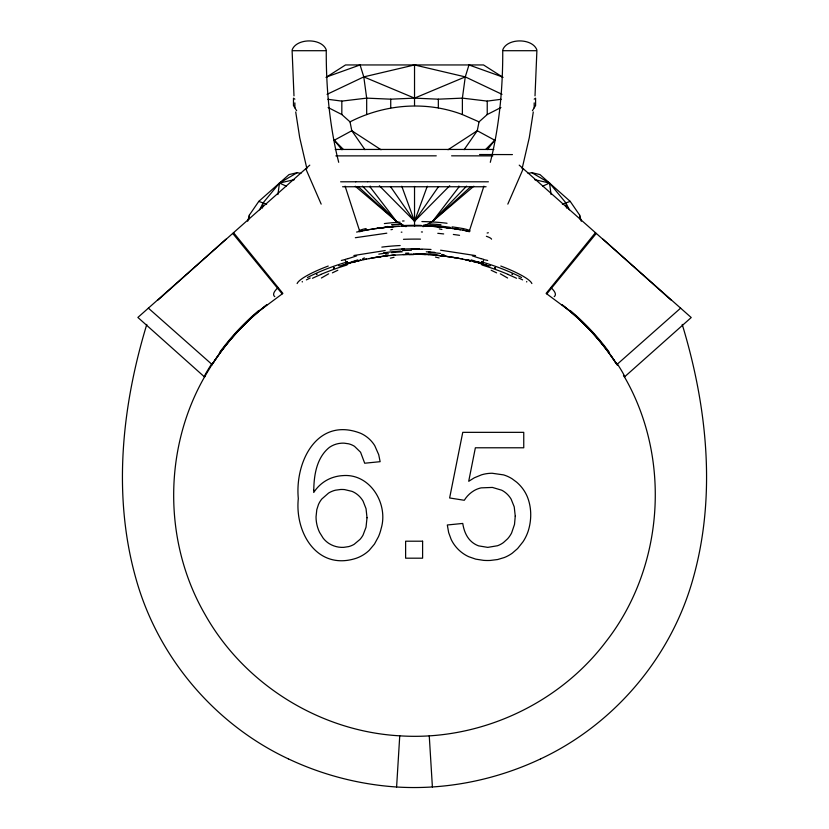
<?xml version="1.0" encoding="UTF-8"?>
<svg xmlns="http://www.w3.org/2000/svg" width="829" height="829" viewBox="0 0 829 829"><rect width="100%" height="100%" fill="white"/><g stroke="black" fill="none" stroke-linecap="round" stroke-linejoin="round"><path stroke-width="1.24" d="M492.063 155.158C499.814 120.93 502.902 85.75 502.737 50.704L536.891 50.704L535.016 95.874M249.27 218.846L249.384 215.053L258.783 201.395L289.031 174.587L297.228 172.67L300.896 173.416M540.663 758.856C495.97 779.975 445.992 790.078 396.604 787.001L399.744 735.831C319.807 731.375 244.068 684.184 204.95 614.32C163.044 541.783 163.272 447.525 205.551 375.185L211.727 365.009M262.43 208.058L263.062 202.929L279.477 183.054L297.228 172.67M277.912 194.556L279.477 183.054L294.44 179.644M502.27 76.89L468.976 64.952L465.266 76.89L462.385 98.133L462.385 114.547L479.038 121.853L487.234 114.537L500.923 107.532M533.285 111.967L529.296 137.614L522.104 168.67M502.757 49.875C507.182 37.916 532.373 37.947 536.86 49.875M479.038 121.853L477.255 130.733L464.126 149.676M292.14 49.875C296.627 37.947 321.818 37.916 326.243 49.875M490.302 162.308L491.773 156.349M247.705 221.25L249.384 215.053M146.785 324.419C121.78 406.624 112.309 496.488 136.36 580.093C158.443 657.915 215.074 724.546 288.337 758.856M483.898 186.162L469.069 231.871M427.267 186.256L414.531 221.239L379.361 185.748M481.825 263.871L482.229 261.539M507.825 204.121L523.223 168.701M259.664 209.789L263.062 202.929L266.637 204.131M204.587 376.853L205.53 375.205M532.415 110.713L535.586 105.573L535.586 98.133L534.187 99.179M211.571 365.268L212.162 364.345A240.97 240.97 0 0 1 266.845 304.771A240.97 240.918 -47.2 0 0 212.193 364.366M211.809 364.884L220.068 352.853A239.415 237.799 -46.9 0 1 259.187 311.03L282.876 293.393L233.55 232.68M438.603 186.515L414.531 221.239L390.459 186.515M357.89 259.892L355.527 260.627L354.563 261.85M423.07 226.711L432.686 221.239L459.411 186.38M448.002 149.759L477.255 130.733L494.789 140.246L487.421 149.614M595.45 232.68L546.124 293.393L569.834 311.01A239.415 237.799 46.9 0 1 608.9 352.874L609.004 352.957M546.85 293.86L596.279 233.415M473.815 186.224L432.686 221.239L466.572 186.152M346.771 261.539L347.175 263.871L347.879 263.663M449.701 185.748L414.531 221.239L401.785 186.256M485.773 149.344L494.789 140.246M432.686 221.239L470.976 186.494M158.07 299.984L225.975 239.187M624.465 376.957L691.22 317.538L519.213 165.137M309.787 165.137L137.883 317.445L204.535 376.957M680.63 308.139L616.942 364.501L610.154 354.543M326.004 77.398L345.527 64.952L483.525 64.952L503.048 77.398M341.973 149.78L334.274 140.246L351.807 130.733L381.05 149.759M540.663 758.856C613.926 724.546 670.557 657.915 692.65 580.093C716.691 496.488 707.22 406.624 682.215 324.419M306.398 279.881L310.233 277.995M327.041 94.319L363.796 76.89L414.531 64.952L465.266 76.89L502.011 94.319M542.726 186.162L549.523 183.054L565.938 202.929L569.336 209.789M328.129 107.532L341.828 114.537L350.014 121.853C384.542 104.133 425.899 100.692 462.385 114.547M465.266 76.89L414.531 98.133L390.728 99.179L366.677 98.133L341.828 101.107L327.88 99.293M345.289 264.254L345.797 264.047M346.936 263.622L349.683 262.606M562.363 204.131L570.217 201.395L579.616 215.053L581.295 221.25M326.792 76.89L360.076 64.952L363.796 76.89L366.677 98.133L366.677 114.547M333.434 268.327L334.263 268.026M349.662 262.617L352.273 261.705M352.221 261.726L352.75 261.539M352.636 261.581L355.527 260.627M341.828 265.477L341.579 265.56A5.699 5.689 72.4 0 1 338.501 265.663M341.755 265.498L342.294 265.332M342.19 265.363L343.507 264.959M343.32 265.011L346.584 264.026M344.522 264.648L345.206 264.441M346.004 264.202L347.341 263.809M347.807 263.674L348.833 263.373M348.045 263.622L348.771 263.415M348.74 263.425L349.403 263.218M349.486 263.218L350.325 262.98M350.014 263.052L351.351 262.679M351.848 262.565L352.47 262.378M352.107 262.492L354.346 261.891M344.087 259.798L341.32 260.472M353.859 262.037L354.999 261.736A2.819 2.684 -47.4 0 0 356.543 260.71M355.019 261.715L363.537 259.705M358.833 260.772L358.066 260.959A5.699 5.689 76.4 0 0 360.18 259.933M360.449 260.399L360.781 260.327A113.563 0.601 -11.3 0 0 360.2 260.41M356.594 232.068L360.428 231.26M363.858 259.643L364.667 259.467M364.459 259.518L365.672 259.259M359.444 231.457L360.035 231.343M353.9 255.498L385.216 250.534M365.071 259.384L366.459 259.094M528.104 173.416L531.772 172.67L539.969 174.587L570.217 201.395M360.232 231.301L360.843 231.177M360.594 231.229L364.439 230.472M366.097 259.166L376.325 257.301M361.776 230.98L362.377 230.866M355.34 237.716L386.811 233.187M368.998 258.596L369.568 258.482M363.827 230.586L365.092 230.348M364.698 230.421L365.972 230.182M370.77 258.265L375.35 257.467M365.579 230.255L366.915 230.016M366.428 230.099L369.04 229.643M367.9 229.84L369.931 229.488M369.827 229.509L370.832 229.343M370.739 229.353L373.641 228.897M374.76 257.56L382.076 256.451M371.672 229.198L372.646 229.053M376.252 257.311L377.164 257.166M373.589 228.897L374.667 228.742M377.879 257.063L381.464 256.534M373.92 228.845L378.024 228.255M375.454 228.617L376.397 228.483M379.692 256.783L380.656 256.648M379.931 256.752L380.863 256.617M375.775 228.576L377.651 228.307M377.35 228.348L378.304 228.224M381.568 256.524L382.708 256.368M377.775 228.296L381.475 227.809A87.978 31.119 0.2 0 1 399.018 226.369M382.283 256.42L386.615 255.881M382.615 256.379L391.029 255.405M363.796 76.89L414.531 98.133L438.334 99.179L462.385 98.133L487.234 101.107L501.182 99.293M379.04 228.12L389.993 226.897M383.723 256.234L384.438 256.14M380.335 227.954L381.651 227.788M381.703 227.778L386.148 227.27M385.247 256.047L387.858 255.736M382.977 227.623L385.692 227.322M385.361 227.353L387.319 227.146M386.894 227.198L387.64 227.115M390.78 255.436L392.293 255.291M391.288 255.384L393.309 255.197M388.853 227.001L389.443 226.949M389.817 226.908L392.749 226.659M389.879 226.908L390.542 226.845M392.48 255.27L395.018 255.052M390.905 226.814L391.485 226.763M393.702 255.156L411.733 254.275M391.64 226.752L393.298 226.618M399.744 735.82C478.468 741.085 558.383 704.681 605.937 641.667C664.475 566.829 671.708 457.048 623.449 375.185L623.47 375.205M392.967 226.638L393.858 226.566M393.485 226.597L402.956 226.027M401.505 226.089L402.179 226.058M401.526 249.27L402.241 249.239M401.236 232.182L401.93 232.151M402.303 226.058L403.163 226.016M403.018 254.534L420.054 254.327M402.821 226.027L423.888 225.944M403.35 226.006L404.811 225.954M411.319 248.98L415.847 248.959M413.018 254.265L414.303 254.265M293.984 95.874L292.109 50.704L326.263 50.704C326.098 85.75 329.186 120.93 336.937 155.158M335.838 155.883L436.261 155.831M340.636 181.8L355.817 181.769M335.217 149.448L493.856 149.448M451.608 155.831L492.82 155.883M367.734 181.748L488.395 181.8M342.595 186.753L486.084 186.753M413.64 254.265L419.443 254.306M419.111 254.306L425.847 254.524M421.391 231.954L422.479 231.985M420.728 254.337L424.572 254.472M421.899 249.063L431.018 249.467M421.453 254.358L422.863 254.41M423.66 225.934L424.8 225.975M424.583 225.965L428.634 226.151M425.505 226.006L426.624 226.048M424.282 254.462L428.5 254.669M426.417 226.037L427.536 226.089M428.251 226.13L429.349 226.182M429.163 226.172L430.251 226.234M430.075 226.224L431.153 226.296M428.406 254.658L434.852 255.125M430.987 226.286L432.054 226.348M431.888 226.338L432.956 226.41M432.8 226.4L433.526 226.452M433.36 226.441L434.095 226.493M433.93 226.483L435.225 226.576M434.489 226.524L435.795 226.618M435.619 226.607L436.355 226.669M433.443 255.011L435.567 255.187M436.178 226.649L440.613 227.042M436.738 226.7L437.287 226.742M396.604 787.001C359.154 784.493 322.263 774.908 288.337 758.856M437.484 226.763L438.044 226.804M435.919 255.218L435.298 255.156L437.194 255.332M438.406 226.835L439.515 226.939M436.272 255.249L436.924 255.311M439.722 226.959L441.173 227.105M436.686 255.28L441.888 255.819M440.572 250.203L475.545 255.591M437.474 255.353L438.013 255.415M437.774 255.384L439.256 255.539M441.028 227.084L444.686 227.478M438.924 255.498L439.629 255.57M441.95 227.177L443.328 227.322M442.655 227.25L443.639 227.353M439.857 255.601L445.38 256.244M440.075 255.622L440.696 255.684M441.059 255.726L448.137 256.617M444.613 227.467L452.292 228.441M444.437 227.447L451.349 228.307M446.562 227.695L447.525 227.809M443.183 255.974L444.085 256.088M444.924 256.192L450.935 257.031M449.442 228.048L450.396 228.182M453.339 234.452L459.535 235.322M445.743 256.296L446.365 256.379M447.608 256.544L451.183 257.073M452.085 228.41L455.598 228.928M452.199 228.431L453.266 228.576M454.157 228.711L457.877 229.291M455.08 228.845L456.903 229.136M450.634 256.98L459.432 258.482M451.546 257.125L453.349 257.415M456.344 229.042L460.561 229.747M457.805 229.281L463.463 230.265M453.256 257.394L456.665 257.974M454.043 257.529L454.924 257.674M456.852 258.016L457.484 258.13M457.691 258.161L458.665 258.347M462.986 230.172L464.634 230.483M458.52 258.316L459.059 258.42M464.199 230.4L466.696 230.876M459.339 258.472L460.603 258.71M465.079 230.566L465.618 230.669M465.877 230.721L467.214 230.98M460.509 258.689L462.281 259.042M467.028 230.949L467.888 231.115M467.701 231.084L469.66 231.488M462.116 259.011L462.748 259.135M462.416 259.073L464.82 259.57M487.68 260.472L485.317 259.902M465.038 259.622L466.395 259.912M465.566 259.736L467.048 260.057M465.908 259.809L466.509 259.943M466.862 260.016L468.033 260.285M534.56 179.644L549.523 183.054L551.088 194.556M467.888 260.244L468.737 260.441M468.219 260.327L469.618 260.648L469.09 260.524M469.421 260.596L470.644 260.886M470.375 260.824L471.204 261.021M475.431 262.109L474.001 261.736A2.819 2.684 47.4 0 1 472.457 260.71M475.691 262.161L477.649 262.679M476.24 262.327L476.893 262.492M478.706 262.99L481.307 263.726M478.343 262.866L478.986 263.052M480.053 263.363L480.955 263.622M481.193 263.674L485.68 265.011M471.11 259.892L476.001 261.456M485.493 264.959L486.364 265.228M486.115 265.145L486.81 265.363M486.602 265.301L487.421 265.56A5.699 5.689 -72.5 0 0 490.499 265.663M486.996 265.425L487.649 265.632M476.25 261.539L476.779 261.726M477.089 261.829L479.338 262.617M494.737 268.026L495.566 268.327M479.317 262.606L481.286 263.332M258.783 201.395L263.062 202.929M481.214 263.301L482.063 263.622M482.043 263.612L482.913 263.943M483.183 264.047L483.784 264.275M279.477 183.054L286.274 186.162M518.767 277.995L522.602 279.881M355.247 186.224L396.376 221.239L405.982 226.711M531.772 172.67L549.523 183.054M294.875 99.179L293.476 98.133L293.476 105.573L296.647 110.713M148.37 308.139L212.058 364.501M603.025 239.187L670.93 299.984M358.087 186.494L396.376 221.239L369.641 186.38M334.274 140.246L343.289 149.344M362.48 186.152L396.376 221.239M232.721 233.415L282.15 293.86M474.281 261.757L473.307 260.472M364.936 149.676L351.807 130.733L350.014 121.853M617.522 365.402L616.838 364.345A240.97 240.918 47.2 0 0 562.124 304.813M305.777 168.701L321.175 204.121M359.931 231.871L345.102 186.162M306.896 168.67L299.704 137.614L295.715 111.967M337.227 156.349L338.698 162.308M565.938 202.929L566.57 208.058M429.256 735.831L432.396 786.98M579.616 215.053L579.73 218.846M534.187 102.889L534.187 107.832M487.234 101.107L487.234 114.537M438.334 99.179L438.334 107.832M414.531 64.952L414.531 105.573M414.531 186.452L414.531 226.41M390.728 99.179L390.728 107.832M341.828 101.107L341.828 114.537M294.875 102.889L294.875 107.832M356.636 255.85A14.404 0.922 -18.3 0 1 347.89 258.689M348.211 258.513A15.036 1.036 -18.3 0 1 345.351 259.342M349.009 263.042A5.658 3.326 72.7 0 1 344.823 259.56M481.11 258.689A14.404 0.922 18.3 0 1 472.364 255.85M483.649 259.342A15.036 1.036 18.3 0 1 480.789 258.513M484.177 259.56A5.658 3.326 -72.7 0 1 479.991 263.042M355.579 181.769A119.283 0.87 0 0 1 367.589 181.748M458.769 186.463A5.72 0.632 -90 0 1 458.686 186.152M370.376 186.152A5.72 0.642 89.9 0 1 370.294 186.463M479.556 154.536A297.383 2.311 -0.1 0 1 512.436 154.588M321.383 278.005A69.273 2.57 -29.4 0 1 328.678 273.808M274.782 296.627A69.273 13.316 -20.5 0 1 278.119 287.58M562.052 304.771A240.97 240.97 0 0 1 616.766 364.335M312.481 278.264A69.118 15.057 -19.7 0 1 321.092 274.409M320.761 274.451A69.47 18.352 -18.6 0 1 347.019 265.011M307.466 277.497A69.418 20.134 -18.4 0 1 347.475 261.902M297.134 283.559A44.341 8.145 -18.5 0 1 328.222 266.036M317.186 274.171A42.217 0.601 -26.3 0 1 316.409 274.544M332.388 272.855A44.341 1.047 -25.4 0 1 337.828 270.254M302.264 281.477A5.699 4.933 61.6 0 1 302.274 281.995M356.387 260.731A2.767 2.653 -54.6 0 1 354.802 261.788M204.753 376.594A14.642 0.881 -57.1 0 1 211.364 364.366M219.561 352.48A239.415 238.472 -45.1 0 1 258.762 310.523M500.322 273.808A69.273 2.57 29.4 0 1 507.617 278.005M550.881 287.58A69.273 13.316 20.5 0 1 554.218 296.627M507.908 274.409A69.118 15.057 19.7 0 1 516.519 278.264M481.981 265.011A69.47 18.352 18.6 0 1 508.239 274.451M481.525 261.902A69.418 20.134 18.4 0 1 521.534 277.497M500.778 266.036A44.341 8.145 18.5 0 1 531.866 283.559M512.591 274.544A42.217 0.601 26.3 0 1 511.814 274.171M491.172 270.254A44.341 1.047 25.4 0 1 496.612 272.855M526.726 281.995A5.699 4.933 -61.6 0 1 526.736 281.477M474.198 261.788A2.767 2.653 54.6 0 1 472.603 260.71M617.636 364.366A14.642 0.881 57.1 0 1 624.247 376.594M570.238 310.523A239.415 238.472 45.1 0 1 609.439 352.48M435.463 257.063A52.362 0.87 13.2 0 1 439.08 257.923M429.495 252.493A78.89 26.549 0.5 0 1 440.52 253.436M415.775 254.068A119.728 59.802 -0.1 0 1 421.474 254.161M383.516 252.845A82.175 30.331 -0.6 0 1 401.029 251.042M390.386 258.171A52.465 0.891 -13.2 0 1 394.024 257.311M441.588 254.451A104.972 42.02 -0.7 0 1 444.147 254.752M478.146 261.84A52.807 3.078 9.6 0 1 481.773 263.104M470.623 260.948A75.781 1.326 13.2 0 1 466.748 260.13M381.827 247.115A89.387 31.885 0 0 1 400.169 245.539M402.542 250.545A118.381 50.165 -0.2 0 1 411.391 250.296M415.847 249.228A132.723 65.76 -0.1 0 1 421.868 249.322M428.614 254.399A88.516 23.108 1.3 0 1 436.531 254.928M470.986 260.98A5.699 5.689 -76.4 0 1 468.82 259.933M428.666 252.047A248.223 0.788 11.9 0 1 430.945 252.544M449.214 256.855A31.968 2.414 5.8 0 1 451.867 257.259M426.282 251.809A60.258 17.461 0.4 0 1 434.8 252.368M408.966 254.627A109.355 49.398 0.1 0 1 413.619 254.565M405.588 253.197A93.345 37.212 -0.2 0 1 408.759 253.104M390.096 250.047A63.646 22.114 -0.4 0 1 404.272 248.887M378.791 254.14A59.429 15.243 -1.2 0 1 386.801 253.021M363.351 259.529A34.901 2.777 -5.7 0 1 364.459 257.943M420.127 253.757A70.061 20.549 0.3 0 1 435.867 254.555M402.739 249.125A101.791 48.6 -0.1 0 1 419.775 248.887M391.506 252.679A62.061 18.062 -0.8 0 1 402.241 251.829M385.589 254.151A69.74 19.658 -0.7 0 1 388.449 253.819M488.343 232.762A209.177 0.87 -11.6 0 1 487.141 233.011M402.552 221.022A111.459 51.222 0 0 1 404.086 220.949M391.744 224.752A66.092 17.554 -0.9 0 1 401.153 224.099M386.387 226.649A77.812 20.86 -0.9 0 1 388.076 226.483M359.03 230.918A36.227 3.192 -5.1 0 1 366.159 228.545M439.246 228.877A54.465 1.088 12.2 0 1 441.909 229.457M437.785 233.322A94.009 22.87 2.5 0 1 443.681 233.933M421.888 221.561A95.335 36.88 -0.5 0 1 447.038 223.26M402.086 225.592A125.521 58.983 0.1 0 1 421.329 225.426M384.366 223.581A86.081 30.383 -0.7 0 1 400.106 222.182M390.946 229.726A54.704 0.798 -12.8 0 1 392.438 229.384M429.557 223.882A82.506 26.424 0.9 0 1 440.955 224.773M403.485 239.312A127.625 49.781 -0.3 0 1 420.479 239.135M423.826 224.97A95.812 37.067 0.3 0 1 450.271 227.343M452.074 226.877A95.76 31.575 0.2 0 1 463.017 228.576M486.385 236.296A59.647 6.756 5.1 0 1 491.545 239.187M392.044 224.877A66.361 17.533 -0.7 0 1 401.433 224.265M440.924 226.472A77.739 20.829 0.9 0 1 442.634 226.649M462.872 228.545A36.217 3.181 5.1 0 1 469.97 230.918M313.776 490.126L313.745 492.478C318.388 485.224 325.559 479.639 333.838 477.203A36.88 36.88 0 0 1 342.512 475.639C370.024 473.079 388.604 503.804 381.164 528.498A47.895 47.895 0 0 1 378.501 536.622L374.459 544.083L369.309 550.228A35.699 35.699 0 0 1 363.071 555.026A36.797 36.797 0 0 1 355.942 558.363C317.383 570.715 294.73 533.057 298.305 498.53C294.72 461.328 317.559 416.427 360.667 433.308A32.062 32.062 0 0 1 368.636 438.437A31.958 31.958 0 0 1 374.749 445.65L378.708 454.665L380.138 461.68L364.698 463.224L360.574 452.24L354.491 446.313A20.093 20.093 0 0 0 348.605 443.805L344.211 443.173A26.051 26.051 0 0 0 341.206 443.214A23.492 23.492 0 0 0 329.486 447.308C316.771 457.421 313.953 474.82 313.776 490.126M367.019 517.773L366.024 527.234L363.05 535.078A25.108 25.108 0 0 1 359.962 539.42L354.201 544.27A21.481 21.481 0 0 1 348.667 546.601L343.755 547.347A24.984 24.984 0 0 1 329.082 543.565A24.29 24.29 0 0 1 323.103 538.073L319.548 532.322A35.896 35.896 0 0 1 316.036 516.902L316.792 509.69L318.44 504.581A24.601 24.601 0 0 1 321.807 499.017L328.585 493.058A23.948 23.948 0 0 1 335.434 490.208L340.522 489.504A31.222 31.222 0 0 1 344.595 489.597L352.024 491.369A22.176 22.176 0 0 1 357.299 494.478L358.252 495.276A24.435 24.435 0 0 1 360.895 498.022A23.772 23.772 0 0 1 363.102 501.182L366.035 508.695L367.019 517.773M515.255 516.135L514.508 524.425L511.617 532.933A27.72 27.72 0 0 1 507.566 538.829L503.441 542.57A24.217 24.217 0 0 1 497.514 545.741L487.763 547.378L478.644 545.876A22.176 22.176 0 0 1 472.043 542.104C466.458 537.534 463.815 530.384 462.758 523.441L447.318 524.985L448.665 532.622L451.183 539.472A35.823 35.823 0 0 0 457.142 548.249A37.616 37.616 0 0 0 461.09 551.959A35.979 35.979 0 0 0 468.737 556.705L475.732 559.14L483.525 560.352A56.641 56.641 0 0 0 490.291 560.445L497.628 559.534L504.343 557.523A37.222 37.222 0 0 0 512.322 553.14L517.586 548.58L523.078 541.689A45.222 45.222 0 0 0 528.208 531.057C531.731 519.845 531.71 507.286 527.161 496.364A38.227 38.227 0 0 0 522.146 487.918L520.881 486.385A42.072 42.072 0 0 0 516.664 482.177L512.063 478.758A35.129 35.129 0 0 0 503.597 474.893L492.125 473.255A36.673 36.673 0 0 0 481.608 474.799L474.354 477.784L468.706 481.307L475.369 447.784L523.752 447.784L523.752 432.344L462.758 432.344L449.629 497.97L464.302 500.281A28.165 28.165 0 0 1 473.773 490.809A24.176 24.176 0 0 1 481.131 487.866L492.385 487.431L501.68 490.188A23.088 23.088 0 0 1 507.006 493.98A24.435 24.435 0 0 1 511.141 499.162L514.229 506.851L515.255 516.135M422.603 541.202L405.619 541.202L405.619 558.186L422.603 558.186L422.603 541.202M333.683 267.415A4.539 3.026 71.1 0 0 334.242 267.954A4.539 3.078 71.9 0 1 333.652 267.477M494.758 267.954A4.539 3.026 -71.1 0 0 495.317 267.415A4.539 3.078 -71.9 0 1 494.768 268.005"/></g></svg>
